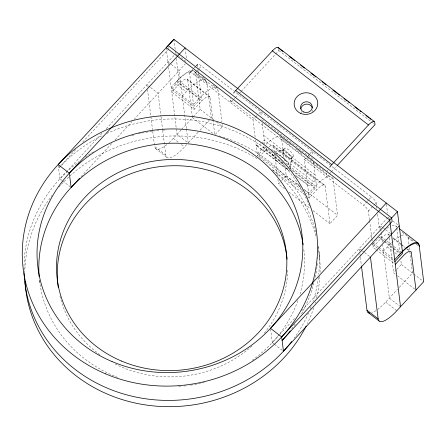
<?xml version="1.0" encoding="UTF-8"?>
<svg xmlns="http://www.w3.org/2000/svg" width="446" height="446" viewBox="0 0 446 446"><rect width="100%" height="100%" fill="white"/><g stroke="black" fill="none" stroke-linecap="round" stroke-linejoin="round"><path stroke-width="0.33" stroke-dasharray="2.23 1.67" d="M290.859 163.23L291.5 158.258L293.29 156.323A5.915 1.622 42.7 0 0 288.077 149.388A5.915 1.622 42.7 0 0 285.702 151.021A5.915 1.622 42.7 0 0 293.29 156.323L291.227 158.475L291.572 157.984L290.19 168.287C288.779 161.229 281.772 156.273 275.845 152.811M60.483 166.107L58.593 168.148A147.832 135.155 -7.1 0 1 103.149 135.188M60.957 165.594L76.06 149.254M82.672 142.101L168.582 49.155M62.055 180.491L59.926 178.846L102.457 132.836M106.237 128.743L175.233 54.1M81.027 176.727L111.745 143.495M115.051 139.916L132.066 121.513M133.956 119.467L185.464 63.739M193.932 70.373A26.609 7.922 -52.4 0 0 176.939 81.083L171.153 87.349L193.514 104.587L199.301 98.326A26.609 7.922 -52.4 0 1 217.999 90.237L221.93 121.78M176.304 58.42L179.108 80.927L171.387 89.278L193.742 106.51L201.458 98.159L198.241 72.347M210.133 97.395L187.772 80.157A11.825 3.523 -52.4 0 0 179.465 83.753L171.743 92.105L194.105 109.342L201.826 100.991A11.825 3.523 -52.4 0 1 210.133 97.395L212.853 119.233M189.801 72.592L192.889 69.253M193.659 68.416L194.428 67.586M195.972 65.913L197.517 64.246M194.105 109.342L189.595 73.228L192.772 69.788M194.59 67.825L195.95 66.348M196.407 65.857L197.31 64.876A5.915 1.622 42.7 0 1 201.486 65.947L233.849 90.895M189.595 73.228A5.915 1.622 42.7 0 1 193.77 74.298L196.948 70.858M197.4 70.368L198.765 68.896M199.217 68.405L201.486 65.947M182.33 95.962L186.188 91.792A29.564 8.803 -52.4 0 1 206.966 82.8L211.343 117.956L210.4 118.976M168.889 142.776A26.609 7.922 -52.4 0 0 173.31 138.388L181.266 129.792M181.739 129.279L192.605 117.521M193.079 117.008L200.165 109.337L195.638 72.993A26.609 7.922 -52.4 0 0 195.448 72.107M166.821 144.554A26.609 7.922 -52.4 0 1 154.611 146.478L165.784 155.096A26.609 7.922 -52.4 0 0 184.488 147.007L186.796 144.504M188.658 142.497L198.113 132.272M200.003 130.226L209.927 119.489M232.924 100.283L230.654 102.736L230.359 100.361A8.87 2.643 -52.4 0 1 230.799 98.025M233.381 99.793L234.741 98.315M235.193 97.825L238.376 94.39M239.318 93.37L240.728 91.837M241.202 91.33L275.126 54.624M275.6 54.117L278.895 50.549L278.672 48.765M215.262 134.441L222.526 126.58L222.27 124.523M255.14 137.112L253.005 119.968L255.274 117.515M255.725 117.025L257.091 115.547M258.903 113.585L260.72 111.617L261.233 115.731M264.166 146.193A26.609 7.922 -52.4 0 0 262.995 147.436L257.203 153.697L300.409 187.013M259.159 156.981L265.515 150.101A11.825 3.523 -52.4 0 1 266.931 148.663M284.515 188.68L278.499 184.042L281.225 181.093M281.677 180.602L286.22 175.691L284.938 165.405M332.571 177.352A26.609 7.922 -52.4 0 1 333.101 178.985L337.628 215.329L329.912 223.68L325.234 186.149A11.825 3.523 -52.4 0 0 316.928 189.745L309.206 198.096L304.412 159.612L307.589 156.172M308.047 155.682L309.407 154.205M309.864 153.714L312.133 151.261L312.646 155.375M295.464 175.278L307.523 184.572A8.87 2.643 -52.4 0 0 313.755 181.873L315.684 179.788L264.277 140.15L262.343 142.235L264.534 143.924M330.553 176.17A26.609 7.922 -52.4 0 0 314.402 187.075L308.615 193.341L304.785 190.386M313.477 162.054L316.576 186.919L308.855 195.27L306.123 193.163M330.854 172.429L326.773 176.85L326.472 174.47A8.87 2.643 -52.4 0 1 327.855 170.116M331.311 171.939L336.847 165.951M369.517 219.939L368.418 211.109A5.915 1.622 42.7 0 0 363.652 205.288L366.829 201.848M367.287 201.358L368.647 199.88M369.098 199.39L371.373 196.937L236.04 92.59M368.418 211.109L374.774 204.235M375.231 203.744L376.14 202.763A5.915 1.622 42.7 0 0 371.373 196.937M273.872 343.81L272.277 342.578L279.363 334.913M279.837 334.4L295.43 317.53M301.574 310.884L387.58 217.832M373.018 243.901L379.373 237.027M375.643 249.32L372.917 247.218L380.633 238.866A11.825 3.523 -52.4 0 1 388.945 235.271L389.202 237.317M383.499 251.081L387.357 246.906A29.564 8.803 -52.4 0 1 399.85 236.402M395.256 274.067L393.623 272.801L396.343 269.858M396.801 269.367L401.339 264.456L400.826 260.341M377.533 309.557A26.609 7.922 -52.4 0 0 385.662 302.126L397.392 289.432M399.281 287.386L412.517 273.069L409.339 247.563M274.747 151.963L282.881 150.218L284.754 148.167L282.714 150.369L283.344 150.151L278.376 151.183M278.895 50.549L375.014 124.657M261.724 119.684L313.137 159.322M175.707 53.587L177.302 54.819M177.837 55.232L183.691 59.742M184.22 60.154L185.815 61.386M389.648 218.551L388.053 217.319L387.886 215.964M392.842 221.015L398.167 225.119M202.59 76.935L205.784 79.394M213.238 85.141L216.962 88.018M280.657 137.128L281.749 137.97M282.296 138.394L283.935 139.659M284.481 140.077L286.126 141.343M286.672 141.767L288.311 143.032M288.857 143.45L290.502 144.716M295.971 148.936L297.61 150.202M298.157 150.62L299.796 151.885M300.342 152.309L301.987 153.575M306.909 157.371L325.502 171.704M395.775 225.888L396.84 226.713M194.634 71.717L205.812 80.336M195.638 72.993L217.999 90.237M266.173 144.197A26.609 7.922 -52.4 0 1 281.694 139.347L333.101 178.985M402.264 232.316L413.721 241.147M230.359 100.361L326.472 174.47M206.966 82.8L195.788 74.181A29.564 8.803 -52.4 0 0 175.01 83.173L186.188 91.792M407.923 236.932A29.564 8.803 -52.4 0 1 408.135 237.913L413.459 242.016M416.118 244.068L419.312 246.532M193.77 74.298L253.005 119.968M304.412 159.612L363.652 205.288M263.681 135.394L315.093 175.033M167.98 61.938L170.645 63.99M171.175 64.397L179.158 70.552L186.406 128.688M382.997 227.722L380.338 225.67L380.678 228.43M383.527 228.135L385.127 229.367M385.656 229.774L391.51 234.289M187.013 78.992L209.375 96.236M388.187 234.105L389.782 235.337M392.976 237.802L400.965 243.962M401.495 244.369L405.224 247.246M407.354 248.885L408.949 250.117M324.476 184.984L273.063 145.346M269.128 146.801A11.825 3.523 -52.4 0 1 273.827 146.505L325.234 186.149M393.311 238.632L400.943 244.525M401.489 244.943L404.762 247.469M406.942 249.147L408.581 250.412M271.642 149.404L313.755 181.873M179.108 80.927L201.458 98.159M275.556 155.292L265.164 147.28L257.442 155.632L302.293 190.208M285.947 163.303L316.576 186.919M391.733 244.871L380.282 236.045L380.031 234.005M393.913 246.554L402.091 252.86M176.939 81.083L199.301 98.326M262.995 147.436L283.227 163.041M289.794 168.097L314.402 187.075M379.206 237.043L384.112 240.823M384.658 241.247L391.75 246.71M393.93 248.394L399.928 253.021M179.465 83.753L201.826 100.991M265.515 150.101L284.108 164.44M291.768 170.344L316.928 189.745M380.633 238.866L383.906 241.392M384.452 241.81L392.631 248.121M393.177 248.539L399.176 253.166M277.496 161.419L256.11 144.933A8.87 2.643 -52.4 0 0 260.737 143.818M286.148 168.092L289.437 170.628M256.684 145.803L290.591 171.95M296.607 176.588L308.091 185.447M387.357 246.906L392.681 251.009M394.81 252.648L398.534 255.525M200.165 109.337L213.801 119.851M216.527 121.953L222.526 126.58M286.22 175.691L299.89 186.233M303.72 189.182L337.628 215.329M401.339 264.456L423.689 281.688M373.413 243.304L378.325 247.09M378.866 247.508L394.677 259.7M372.566 244.391L378.559 249.019M379.106 249.437L394.916 261.629M272.562 169.842L304.283 194.3M307.567 196.831L309.206 198.096M376.19 249.743L394.186 263.619M192.449 117.688L213.171 133.672M288.891 192.053L310.221 208.499M312.958 210.607L329.912 223.68M397.436 275.745L414.892 289.203M150.112 87.187L146.918 84.723L147.174 86.786M150.642 87.6L158.096 93.342L160.917 115.988M361.929 250.513L359.27 248.461L359.61 251.204M362.464 250.925L364.059 252.157M364.594 252.564L370.448 257.08M400.536 306.742L389.358 298.123L382.74 244.993M173.31 138.388L178.099 142.079M181.293 144.543L184.488 147.007M385.662 302.126L396.84 310.739M155.648 148.696L166.821 157.315M62.591 180.898L70.039 186.645M274.401 344.223L282.385 350.378M408.135 237.913L408.993 244.809M396.812 228.107L399.889 252.793M386.448 204.413L387.546 213.244M389.286 238.002L393.623 272.801M380.767 229.121L381.107 231.881M381.196 232.572L382.4 242.234M376.14 202.763L376.474 205.478M376.558 206.158L376.898 208.873M377.578 214.309L379.524 229.93M369.6 220.619L371.802 238.281M371.886 238.961L372.226 241.676M372.41 243.142L372.917 247.218M359.955 253.952L360.296 256.695M360.379 257.381L361.405 265.615M318.946 252.157L319.726 258.429M281.694 139.347L284.509 161.976M273.827 146.505L274.507 151.969M274.848 154.695L277.479 175.852M277.908 179.264L278.499 184.042M266.563 147.715L266.836 149.94M262.153 123.102L264.734 143.852M255.48 139.86L257.459 155.738M270.583 328.997L272.277 342.578M212.937 119.918L214.727 134.246M197.31 64.876L197.567 66.917M197.991 70.312L198.158 71.667M185.107 47.939L186.456 58.811M187.772 80.157L192.365 117.008M186.461 129.206L188.19 143.01L177.006 134.385L168.672 67.452M173.923 39.32L175.284 50.231M175.367 50.872L175.791 54.328M168.359 47.371L168.51 48.558M166.207 47.672L168.332 64.72M161 116.674L162.623 129.708M162.712 130.394L165.784 155.096M147.514 89.529L152.644 130.695M152.727 131.38L154.439 145.106M58.225 165.176L59.926 178.846M39.504 280.155L39.845 282.87M312.546 110.123A5.915 5.408 -7.1 0 1 312.049 111.69M301.752 112.587A5.915 5.408 -7.1 0 1 301.212 111.651M283.617 164.373A11.819 1.299 39.6 0 1 279.48 161.056M287.637 168.716A11.825 3.25 42.7 0 1 277.261 161.179A11.825 3.25 42.7 0 1 272.445 152.839M275.974 152.867A11.825 3.25 42.7 0 1 285.914 160.621A11.825 3.25 42.7 0 1 290.168 168.343M375.939 310.661A26.609 7.922 -52.4 0 1 371.685 312.757M392.09 225.57A26.609 7.922 -52.4 0 1 396.622 227.226M386.777 228.374A26.609 7.922 -52.4 0 1 390.785 226.05M401.439 235.622A29.564 8.803 -52.4 0 1 405.303 234.786M318.293 245.991A147.849 135.171 -7.1 0 1 318.745 274.223M318.394 277.412A147.849 135.171 -7.1 0 1 312.958 301.546M311.124 306.742A147.849 135.171 -7.1 0 1 310.371 308.699M308.571 313.014A147.849 135.171 -7.1 0 1 294.12 338.219M24.028 269.925A147.849 135.171 -7.1 0 1 78.791 161.697M85.231 157.053A147.849 135.171 -7.1 0 1 93.392 151.857M131.587 135.584A147.849 135.171 -7.1 0 1 134.252 134.87M138.277 133.878A147.849 135.171 -7.1 0 1 154.31 130.985M156.724 130.689A147.849 135.171 -7.1 0 1 158.904 130.461M162.84 130.115A147.849 135.171 -7.1 0 1 166.414 129.886M219.053 135.891A147.849 135.171 -7.1 0 1 316.175 234.228M318.305 247.201A147.849 135.171 -7.1 0 1 320.055 272.417M319.86 276.397A147.849 135.171 -7.1 0 1 316.409 298.569M315.534 301.903A147.849 135.171 -7.1 0 1 315.16 303.219M313.739 307.818A147.849 135.171 -7.1 0 1 307.366 323.612M24.803 272.863A147.849 135.171 -7.1 0 1 52.043 195.398M58.878 187.114A147.849 135.171 -7.1 0 1 257.961 159.239M272.601 169.826A147.849 135.171 -7.1 0 1 316.125 237.116M287.614 270.125A115.308 105.423 -7.1 0 1 263.987 333.524M252.007 346.029A115.308 105.423 -7.1 0 1 114.321 363.596M99.848 354.704A115.308 105.423 -7.1 0 1 59.797 295.469M303.826 249.481A133.047 121.641 -7.1 0 1 299.617 295.386M297.889 300.615A133.047 121.641 -7.1 0 1 251.444 360.831M204.407 382.406A133.047 121.641 -7.1 0 1 188.937 385.439M186.205 385.796A133.047 121.641 -7.1 0 1 184.153 386.03M180.73 386.353A133.047 121.641 -7.1 0 1 177.987 386.554M117.761 377.422A133.047 121.641 -7.1 0 1 39.477 279.904M317.853 257.42A147.832 135.155 -7.1 0 1 317.781 258.747M317.418 263.391A147.832 135.155 -7.1 0 1 314.776 279.558M313.945 282.931A147.832 135.155 -7.1 0 1 301.228 314.33M295.18 324.08A147.832 135.155 -7.1 0 1 291.584 329.126M106.767 133.477A147.832 135.155 -7.1 0 1 309.518 206.297M283.834 153.19A5.915 1.622 42.7 0 0 291.383 158.391A5.915 1.622 42.7 0 0 286.059 151.417A5.915 1.622 42.7 0 0 283.834 153.19"/><path stroke-width="0.67" d="M394.916 261.629L402.638 253.278L397.453 211.677L173.923 39.32L166.207 47.672L389.737 220.023L400.536 306.742M173.929 39.326L58.153 164.585L69.325 173.204L71.104 187.465L79.611 178.261M69.325 173.204L185.107 47.939M233.604 93.086A8.87 2.643 -52.4 0 1 235.705 90.532L272.367 50.866A8.87 2.643 -52.4 0 1 278.599 48.168L282.993 51.558M329.717 167.2A8.87 2.643 -52.4 0 1 331.818 164.641L368.48 124.975A8.87 2.643 -52.4 0 1 374.712 122.282L375.014 124.657L337.315 165.438M386.275 203.058L270.499 328.317L281.677 336.936L283.45 351.197L399.231 225.938M281.677 336.936L397.453 211.677M394.677 259.7L400.475 253.44A26.609 7.922 -52.4 0 1 419.173 245.35L423.7 281.694L396.84 310.739A26.609 7.922 -52.4 0 1 378.141 318.834L366.963 310.215L361.494 266.301M395.279 264.461L402.994 256.11A11.825 3.523 -52.4 0 1 411.307 252.514L415.984 290.045M278.031 47.298L374.144 121.407M289.582 56.636L294.527 60.45M300.571 65.11L304.412 68.071M311.007 73.155L315.946 76.968M321.99 81.624L325.831 84.589M332.972 90.092L337.366 93.482M338.464 94.329L339.562 95.176M343.961 98.566L347.256 101.108M348.354 101.95L349.452 102.797M354.944 107.034L358.785 110M359.889 110.848L360.987 111.695M365.926 115.503L368.675 117.621M369.773 118.469L370.871 119.316M272.367 50.866L368.48 124.975M235.705 90.532L331.818 164.641M168.142 45.587L391.666 217.938L392.106 221.506L282.117 340.499A147.832 135.155 -7.1 0 0 290.335 330.77M399.499 228.765L418.136 243.131M368 312.434L379.178 321.048M370.448 257.08L378.141 318.834M300.838 108.924A5.915 5.408 -7.1 0 1 306.263 104.13A5.915 5.408 -7.1 0 1 312.367 107.915M369.517 313.031A26.609 7.922 -52.4 0 1 366.963 310.215M398.534 255.525A29.564 8.803 -52.4 0 1 419.312 246.532M291.712 341.441A147.849 135.171 -7.1 0 1 129.156 395.507A147.849 135.171 -7.1 0 1 24.117 273.097M306.173 326.032A147.849 135.171 -7.1 0 1 144.236 404.723A147.849 135.171 -7.1 0 1 25.004 281.526M58.287 287.447A115.308 105.423 -7.1 0 1 159.584 166.676A115.308 105.423 -7.1 0 1 287.129 259.232M39.164 276.609A133.047 121.641 -7.1 0 1 157.282 144.236A133.047 121.641 -7.1 0 1 303.196 244.887M300.81 113.429A11.825 10.81 -7.1 0 0 317.73 102.547A11.825 10.81 -7.1 0 0 299.316 94.758A11.825 10.81 -7.1 0 0 300.81 113.429M303.826 112.069A5.915 5.408 -7.1 0 0 312.284 106.627A5.915 5.408 -7.1 0 0 303.079 102.736A5.915 5.408 -7.1 0 0 303.826 112.069M121.546 361.076A115.308 105.423 -7.1 0 0 286.533 254.995A115.308 105.423 -7.1 0 0 106.951 179.036A115.308 105.423 -7.1 0 0 121.546 361.076M105.646 373.887A147.832 135.155 -7.1 0 0 317.162 237.885A147.832 135.155 -7.1 0 0 86.931 140.507A147.832 135.155 -7.1 0 0 105.646 373.887M112.069 361.578A133.047 121.641 -7.1 0 0 302.438 239.173A133.047 121.641 -7.1 0 0 95.227 151.529A133.047 121.641 -7.1 0 0 112.069 361.578"/></g></svg>
